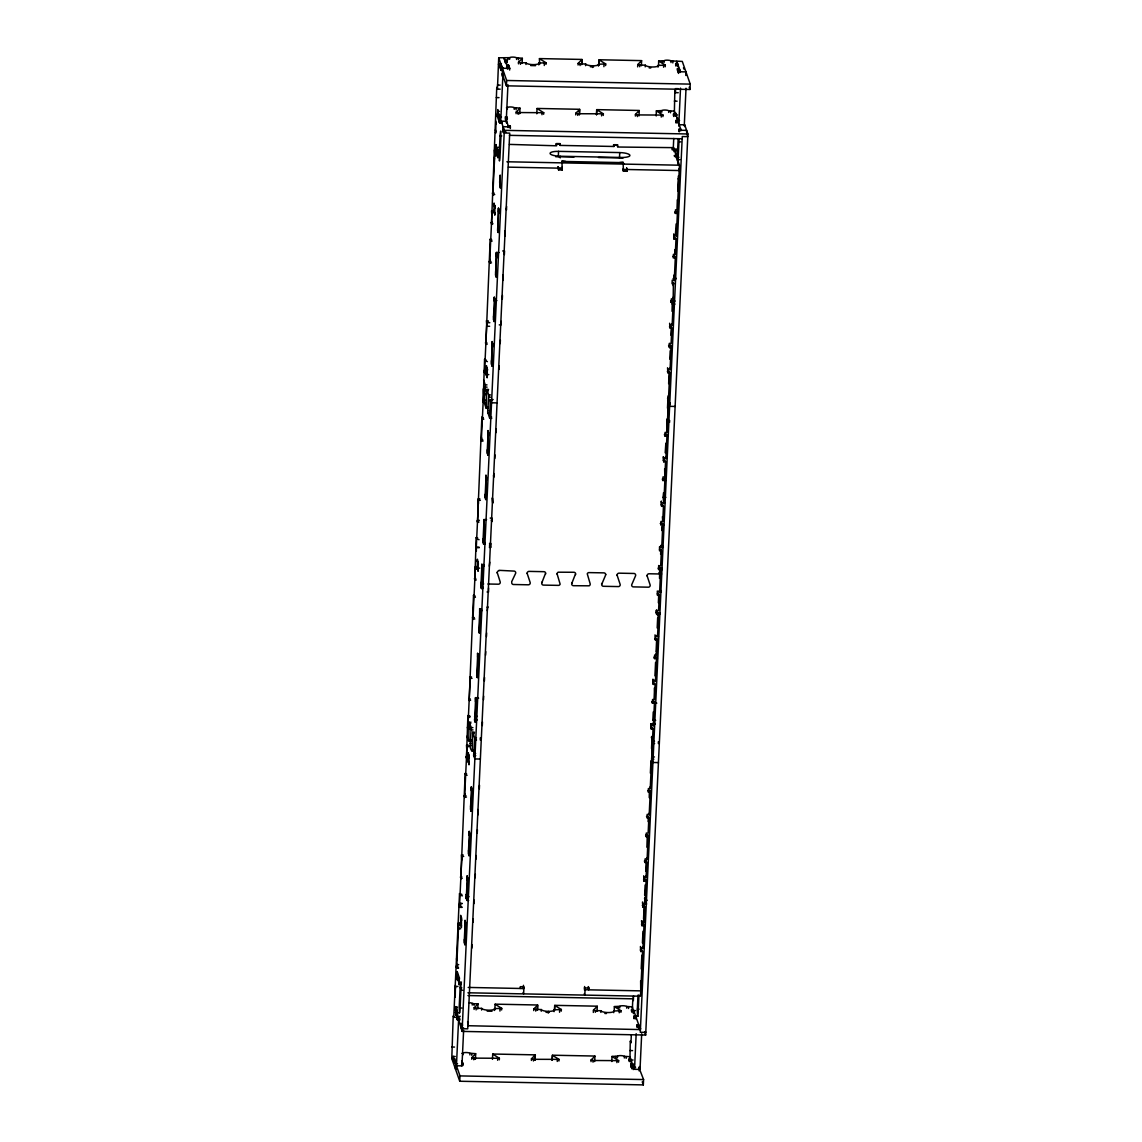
<?xml version="1.0" encoding="UTF-8"?>
<svg xmlns="http://www.w3.org/2000/svg" width="1142" height="1142" viewBox="0 0 1142 1142"><rect width="100%" height="100%" fill="white"/><g stroke="black" fill="none" stroke-linecap="round" stroke-linejoin="round"><path stroke-width="1.5" d="M488.234 408.308L486.164 408.265L484.194 402.484L485.35 385.539M677.206 160.694L677.22 158.924A8.08 0.814 -88.9 0 1 677.277 157.239L678.12 139.438A8.08 0.814 -88.9 0 1 678.148 138.91M571.642 582.92L571.799 583.376A1.841 1.77 -19.3 0 0 573.455 585.703L589.129 585.817A1.841 1.77 -19.3 0 0 590.157 583.733L587.259 573.812A1.841 1.77 -19.3 0 1 588.758 572.599L603.918 572.87A1.841 1.77 -19.3 0 1 605.574 575.197L601.691 584.361A1.841 1.77 -19.3 0 0 603.447 586.289L618.279 586.588A1.841 1.77 -19.3 0 0 619.307 586.317L619.792 585.903A1.841 1.77 -19.3 0 0 620.163 584.433L617.037 574.983M468.748 740.573L469.091 722.543L470.989 722.172M471.889 745.598C467.335 743.085 472.745 754.534 472.345 749.752L472.731 732.15M486.264 408.236L486.806 389.365L488.862 395.318L487.677 411.991L489.704 418.372M489.775 418.357L490.246 399.671L493.144 399.543M667.827 421.926L668.384 402.998L669.626 406.338L675.136 406.438M541.665 582.32L541.822 582.777A1.841 1.77 -19.3 0 0 543.478 585.104L558.624 585.375A1.841 1.77 -19.3 0 0 560.137 584.162L557.068 573.784M679.047 138.996L679.019 140.166A8.08 0.814 -88.9 0 1 678.962 141.851L678.134 159.666A8.08 0.814 -88.9 0 1 678.034 161.25L677.763 163.82M511.744 582.577L511.773 583.105A1.841 1.77 -19.3 0 0 512.173 583.919L512.672 584.304A1.841 1.77 -19.3 0 0 513.486 584.504L528.332 584.804A1.841 1.77 -19.3 0 0 530.188 582.548L527.09 573.184M472.916 727.64L471.189 727.611L470.147 745.455M474.515 732.236L472.788 732.165L474.815 738.531L473.687 755.576L474.858 758.945L480.368 759.045M480.311 740.045L480.254 737.903M651.34 737.104L652.881 742.428L651.754 759.116L652.924 762.485L658.434 762.585M658.377 743.585L658.363 741.743M638.821 1067.313L643.574 1079.561L643.317 1084.9L459.741 1081.246L451.789 1058.548L453.217 1015.852L453.731 1017.294L456.486 1017.351M492.959 223.761L492.016 224.06A1.841 1.77 -19.3 0 1 491.488 224.132L496.756 87.192L497.441 89.133L500.196 89.176M453.731 1017.294L459.527 893.658A1.841 1.77 -19.3 0 1 460.04 893.743L461.868 894.4M462.267 878.212L461.339 878.512A1.841 1.77 -19.3 0 1 460.811 878.569L465.165 773.419A1.841 1.77 -19.3 0 1 465.679 773.505L466.593 773.848M468.848 757.688L466.978 758.274A1.841 1.77 -19.3 0 1 466.45 758.345L467.877 715.577A1.841 1.77 -19.3 0 1 468.391 715.663L470.218 716.334M470.618 700.146L469.69 700.431A1.841 1.77 -19.3 0 1 469.162 700.503L473.516 595.353A1.841 1.77 -19.3 0 1 474.03 595.439L474.944 595.767M476.257 579.908L475.315 580.207A1.841 1.77 -19.3 0 1 474.787 580.264L476.228 537.511A1.841 1.77 -19.3 0 1 476.742 537.596L477.656 537.925M478.969 522.065L478.027 522.365A1.841 1.77 -19.3 0 1 477.499 522.422L481.853 417.287A1.841 1.77 -19.3 0 1 482.381 417.358L483.294 417.701M484.608 401.841L483.666 402.141A1.841 1.77 -19.3 0 1 483.137 402.198L484.565 359.43A1.841 1.77 -19.3 0 1 485.093 359.516L486.007 359.844M487.32 343.999L486.378 344.284A1.841 1.77 -19.3 0 1 485.85 344.356L490.203 239.206A1.841 1.77 -19.3 0 1 490.732 239.292L491.645 239.62M497.441 89.133L498.711 57.785L509.717 57.671A3.697 0.956 2.7 0 1 512.944 57.1A3.697 0.956 2.7 0 1 516.641 57.814L522.351 58.242L522.08 63.395M478.498 500.139L476.143 550.587M483.166 440.94L481.324 440.898L483.694 390.45L485.992 390.493M486.849 322.058L484.522 372.635L486.364 372.677M491.517 262.86L489.675 262.831L492.002 212.255M458.513 968.216L456.8 968.188L456.8 964.133M460.711 928.746L458.641 928.703L458.142 923.221L459.969 923.25M462.053 907.39L459.655 907.333L459.641 903.293L462.053 903.336M474.829 567.074L475.172 572.085M479.098 547.204L476.342 547.146L476.342 551.186L475.672 549.259M486.449 394.547L483.694 394.49L483.18 388.994L485.022 389.037M487.448 373.177L484.693 373.12L484.693 369.08L487.448 369.137M489.647 326.284L486.892 326.227L486.392 320.731L488.219 320.774M496.613 155.612L494.9 155.569L494.386 150.087L496.228 150.116M455.23 1056.464L453.174 1056.421L453.046 1059.105L454.459 1063.131L456.172 1063.159M502.837 70.404L500.995 70.361L499.596 66.336L499.711 63.666L501.438 63.709M457.314 972.028L457.328 980.122L457.414 978.337M495.785 151.7L496.113 144.577L496.37 147.332L499.125 147.389M455.772 1013.354L455.687 1015.138L455.672 1007.044L457.514 1007.087M498.012 112.316L497.755 109.561L497.427 116.684L499.254 116.727M477.385 567.274L477.299 569.059L477.385 559.18L477.627 561.935M486.449 373.777L486.378 375.547L486.449 365.683L486.706 368.423M460.683 923.421L460.597 925.206L460.683 915.327L460.94 918.082M468.306 760.786L468.234 762.556L468.306 752.692L468.563 755.433M494.086 211.127L494.001 212.912L494.072 203.048L494.329 205.788M461.14 924.706L461.397 927.461L461.468 917.583L461.382 919.367M468.762 762.071L469.019 764.812L469.091 754.948L469.019 756.732M477.841 568.559L478.084 571.314L478.17 561.436L478.084 563.22M486.906 375.061L487.163 377.802L487.234 367.938L487.163 369.723M494.529 212.412L494.786 215.167L494.871 205.289L494.786 207.073M499.711 63.666L500.995 70.361L501.152 67.821M460.069 1019.863L457.314 1019.806L457.057 1017.065M459.298 977.666L458.956 984.789L458.699 982.034L461.454 982.091M497.669 151.029L497.755 149.245L497.755 157.339M499.311 116.013L499.397 114.229L499.397 122.322L501.695 122.365M457.314 1019.806L457.657 1012.683L459.598 1012.768L460.026 1009.599A8.08 0.814 -88.9 0 0 460.112 1008.015L460.954 990.2A8.08 0.814 -88.9 0 0 461.011 988.529L460.768 982.976L460.197 986.203A8.08 0.814 -88.9 0 0 460.112 987.787L459.27 1005.602A8.08 0.814 -88.9 0 0 459.212 1007.273L459.541 1012.84M502.323 122.851L499.568 122.808L499.568 118.754M456.043 1064.644L455.786 1061.889L455.458 1069.012L457.3 1069.055M502.466 74.558L502.38 76.328L502.38 68.249L509.717 68.392L509.646 70.062M500.053 135.898L499.211 153.713A8.08 0.814 -88.9 0 0 499.154 155.383L499.439 160.965L499.968 157.71A8.08 0.814 -88.9 0 0 500.053 156.126L500.895 138.31A8.08 0.814 -88.9 0 0 500.953 136.64L500.667 131.044L500.139 134.313A8.08 0.814 -88.9 0 0 500.053 135.898L501.766 135.927M502.865 75.686L500.696 121.98L501.024 122.951L501.11 121.166L506.62 121.28L506.534 123.05M504.15 59.555L504.222 57.885L507.89 68.349M504.935 61.811L505.007 60.141L506.848 60.183L507.105 62.81M468.663 900.438L466.95 900.41L466.093 897.983L466.264 894.429L467.992 894.457M475.286 718.289L475.286 722.329L474.615 716.348L477.37 716.405M478.241 697.705L475.486 697.662L475.486 701.702M486.592 519.639L483.837 519.581L483.837 523.621M494.272 301.031L494.272 296.991L494.786 302.487M499.111 252.525L496.356 252.468L496.37 256.522M505.278 62.781L505.349 61.111L507.191 61.14M464.18 942.992L465.222 920.737M466.264 898.468L467.306 876.214M468.348 853.959L469.405 831.69M470.447 809.435L471.489 787.181M474.615 720.402L475.657 698.133L478.598 698.205M476.699 675.878L477.741 653.624M478.783 631.369L479.84 609.1L481.667 609.143M484.008 520.067L482.966 542.322L484.808 542.364M485.05 497.812L486.092 475.543M487.134 453.288L488.176 431.034M491.317 364.255L492.359 341.986M493.401 319.731L494.443 297.477M495.485 275.222L496.527 252.953M497.569 230.698L498.626 208.444M464.694 944.434L465.736 922.179M466.778 899.925L467.82 877.656M468.862 855.401L469.904 833.146M470.947 810.877L471.989 788.622M475.129 721.844L476.171 699.589M477.213 677.334L478.255 655.065M479.297 632.811L480.339 610.556L482.181 610.585M485.721 495.699L485.735 499.739L485.921 475.072L485.935 479.112M487.82 451.176L487.82 455.215L488.019 430.548L488.019 434.588M491.988 362.142L491.988 366.182L492.188 341.515L492.188 345.555M494.072 317.619L494.072 321.673L494.957 298.918M496.156 273.109L496.17 277.149L496.356 252.468M498.255 228.586L498.255 232.625L498.454 207.958L498.454 211.998M505.935 132.186L503.194 132.129L503.051 126.719L510.403 126.862L510.317 128.532M466.95 900.41L466.935 896.356L468.663 896.399M461.282 1026.058L461.025 1023.318L460.811 1027.771L463.566 1027.829M503.194 132.129L503.265 130.359M506.748 62.182L506.848 60.183M506.677 66.807L506.762 65.137L508.59 65.165L508.861 67.806M507.005 68.106L507.091 66.093L508.932 66.136M459.741 1081.246L459.998 1075.907L455.715 1063.673L457.542 1063.716M679.105 126.476L679.176 124.706L684.686 124.806L687.898 133.985L645.658 1035.037L462.082 1031.397L504.321 130.345L501.11 121.166M658.563 65.765L658.663 60.954L664.144 60.74A3.697 0.956 2.7 0 1 667.385 60.169A3.697 0.956 2.7 0 1 671.068 60.883L682.288 61.425L690.239 84.123L689.996 89.476L506.42 85.821L506.663 80.482L498.711 57.785M507.476 69.062L507.548 67.392L509.389 67.421L509.717 68.392M508.019 59.641L508.09 57.971M505.421 119.724L505.492 118.054L507.333 118.083L507.248 119.753M508.518 66.836L508.59 65.165M462.082 1031.397L458.613 1019.463L456.443 1065.772L461.953 1065.871L463.623 1030.255M506.192 122.094L507.947 84.694M462.624 1064.858L462.71 1062.859L461.91 1062.831M462.967 1054.78L463.038 1053.11A3.697 0.956 2.7 0 1 466.279 1052.539A3.697 0.956 2.7 0 1 469.962 1053.238L475.686 1053.681L475.4 1059.162M506.905 118.797L506.991 117.126L505.149 117.084M507.291 109.204L507.376 107.534A3.697 0.956 2.7 0 1 510.617 106.963A3.697 0.956 2.7 0 1 514.3 107.676L520.01 108.105L519.738 113.586M509.303 69.091L509.389 67.421M509.632 59.341L509.717 57.671M462.967 1065.486L462.71 1062.859M508.147 127.533L508.233 125.863L510.06 125.891L510.403 126.862M489.39 547.461L490.646 547.475L490.289 542.921M504.75 234.41L504.921 230.841L505.264 235.852M509.989 127.561L510.06 125.891M468.334 1024.246L467.606 1021.59M471.86 948.146L472.031 944.591M473.073 922.322L473.245 918.768M473.944 903.622L474.116 900.067M475.158 877.813L475.329 874.244M476.043 859.112L476.2 855.544M477.242 833.289L477.413 829.734M479.497 785.211L479.34 788.765L478.826 787.323M482.295 725.555L482.466 721.987M483.509 699.732L483.68 696.177M484.394 681.032L484.551 677.477M485.593 655.222L485.764 651.654M486.478 636.522L486.635 632.953M487.22 610.684L487.691 606.688M487.063 591.97L488.562 591.999L488.576 587.987M489.318 566.175L489.775 562.164M490.646 547.475L490.503 543.021M494.115 473.587L493.944 477.142L493.444 475.7M494.829 458.442L494.986 454.887M496.028 432.618L496.199 429.064M498.997 369.408L499.168 365.854M500.21 343.585L500.382 340.03M501.252 321.33L501.081 324.885L499.254 324.856M502.294 299.076L502.466 295.507M506.634 206.474L506.463 210.028L505.963 208.586M469.89 1054.908L470.019 1053.281M472.217 1005.06L472.303 1003.39A3.697 0.956 2.7 0 0 468.877 1002.676M514.214 109.346L514.3 107.676M516.555 59.484L516.641 57.814M471.732 1055.265L471.803 1053.595M474.073 1005.417L474.144 1003.747L478.013 1003.818L477.756 1008.957M516.056 109.703L516.141 108.033M518.397 59.841L518.482 58.171M471.76 1059.262L471.846 1057.592L475.657 1053.809M474.101 1009.414L474.173 1007.744L477.984 1003.961M516.098 113.7L516.17 112.03L519.981 108.247M518.439 63.838L518.511 62.168L522.322 58.385M473.773 1059.79L473.844 1058.12L499.354 1058.277L492.844 1054.152M476.1 1009.928L476.185 1008.258L481.696 1008.372A6.452 1.67 2.7 0 0 488.705 1010.185A6.452 1.67 2.7 0 0 494.543 1008.629L501.723 1008.329L495.185 1004.289M518.097 114.214L518.183 112.544L543.692 112.715L537.183 108.59M520.438 64.352L520.524 62.696L526.019 62.796A6.452 1.67 2.7 0 0 533.043 64.623A6.452 1.67 2.7 0 0 538.881 63.053L546.062 62.767L539.524 58.727M481.61 1010.042L481.696 1008.372M525.948 64.466L526.019 62.796M494.457 1010.456L494.543 1008.629M538.796 64.894L538.881 63.053M492.473 1059.362L492.716 1054.023L535.312 1054.865L535.056 1060.204M494.929 1009.642L495.057 1004.161L537.654 1005.003L537.411 1010.013M536.797 113.786L537.054 108.447L579.651 109.289L579.394 114.643M497.627 1060.261L497.712 1058.591M499.939 1011.07L500.053 1008.729M541.965 114.7L542.05 113.029M544.277 65.494L544.377 63.167M499.297 1059.819L499.382 1058.191M501.638 1009.956L501.723 1008.329M543.635 114.243L543.72 112.615M545.976 64.38L546.047 62.71M556.44 145.32L556.511 143.549L560.194 143.621L560.108 145.405L613.953 146.476L614.039 144.691L617.708 144.763L617.622 146.547M555.769 156.754A9.35 2.412 2.7 0 1 558.295 156.711L558.552 151.358L619.735 152.585A9.35 2.412 2.7 0 1 629.899 155.212A9.35 2.412 2.7 0 1 621.448 157.468L560.265 156.254A9.35 2.412 2.7 0 1 550.101 153.628A9.35 2.412 2.7 0 1 558.552 151.358M558.581 169.93L558.153 166.689L558.581 169.93L562.249 170.001L561.907 160.936L565.747 161.493M520.195 988.472L520.281 986.688L523.95 986.759L523.621 993.883L523.107 992.441M560.18 157.924L560.265 156.254M523.279 988.872L523.45 985.318M531.401 1060.447L531.473 1058.777L535.284 1054.994L535.027 1060.347M533.728 1010.599L533.814 1008.928L537.625 1005.146L537.382 1010.142M575.725 114.885L575.811 113.215L579.622 109.432L579.365 114.771M578.066 65.023L578.138 63.352L581.949 59.57L581.721 64.58M533.4 1060.975L533.485 1059.305L559.023 1059.376L552.485 1055.336L552.243 1060.347M535.741 1011.113L535.812 1009.442L541.322 1009.557A6.452 1.67 2.7 0 0 548.346 1011.369A6.452 1.67 2.7 0 0 554.17 1009.813L561.35 1009.514L554.812 1005.474L554.598 1010.156M577.738 115.399L577.809 113.729L603.347 113.8L596.809 109.775L596.581 114.785M580.065 65.537L580.15 63.881L585.66 63.981A6.452 1.67 2.7 0 0 592.669 65.808A6.452 1.67 2.7 0 0 598.508 64.237L605.688 63.952L599.15 59.912L598.893 65.251M581.749 64.437L581.977 59.441L539.395 58.585L539.681 64.323M541.251 1011.227L541.322 1009.557M585.575 65.651L585.66 63.981M548.26 1013.04L548.346 1011.369M592.598 67.478L592.669 65.808M554.084 1011.641L554.17 1009.813M598.422 66.079L598.508 64.237M552.114 1060.204L552.357 1055.208L594.939 1056.05L594.668 1061.532M554.47 1010.013L554.698 1005.345L597.28 1006.188L597.023 1011.327M596.452 114.643L596.681 109.632L639.277 110.474L638.992 115.956M598.779 65.108L599.022 59.769L641.618 60.626L641.347 65.765M557.267 1061.446L557.339 1059.776M559.566 1012.255L559.68 1009.913M601.591 115.884L601.677 114.214M603.904 66.693L604.018 64.352M558.938 1061.004L559.023 1059.376M561.264 1011.141L561.35 1009.471M603.262 115.428L603.347 113.8M605.603 65.565L605.688 63.952M598.508 157.51L619.492 157.924L619.735 152.585M584.476 990.085L584.633 986.531M627.115 171.286L626.687 168.06L627.115 171.286L623.432 171.214L623.089 162.164L619.592 162.564M588.815 988.044L588.73 989.828L588.316 986.602L588.815 988.044L585.147 987.973L584.804 995.096L584.304 993.654M591.028 1061.632L591.099 1059.976L594.911 1056.179M593.34 1012.44L593.44 1010.113L597.252 1006.33M635.366 116.07L635.437 114.4L639.249 110.617M637.664 66.878L637.778 64.537L641.59 60.754M593.026 1062.16L593.112 1060.49L618.621 1060.647L612.112 1056.521M595.367 1012.297L595.453 1010.627L600.949 1010.741A6.452 1.67 2.7 0 0 607.972 1012.554A6.452 1.67 2.7 0 0 613.811 1010.998L620.991 1010.699L614.453 1006.673M637.364 116.584L637.45 114.914L662.945 115.085L656.45 110.96M639.706 66.736L639.777 65.065L645.287 65.165A6.452 1.67 2.7 0 0 652.31 66.993A6.452 1.67 2.7 0 0 658.135 65.422L665.315 65.137L658.777 61.097M600.878 1012.412L600.949 1010.741M645.216 66.836L645.287 65.165M613.725 1012.668L613.811 1010.998M658.063 67.093L658.135 65.422M611.869 1061.532L611.984 1056.393L617.479 1056.179A3.697 0.956 2.7 0 1 620.706 1055.608A3.697 0.956 2.7 0 1 624.403 1056.307L630.113 1056.75L630.827 1060.675M614.225 1011.341L614.325 1006.53L619.806 1006.316A3.697 0.956 2.7 0 1 623.047 1005.745A3.697 0.956 2.7 0 1 626.73 1006.459L632.454 1006.887L633.41 1013.668M656.207 115.97L656.322 110.817L661.803 110.603A3.697 0.956 2.7 0 1 665.044 110.032A3.697 0.956 2.7 0 1 668.727 110.745L674.451 111.174L675.307 115.913M615.781 1058.134L615.852 1056.464M618.122 1008.272L618.193 1006.602M660.105 112.558L660.19 110.888M662.446 62.71L662.531 61.04M616.894 1062.631L616.98 1060.961M619.235 1012.768L619.307 1011.098M661.232 117.069L661.304 115.399M663.573 67.207L663.645 65.537M617.394 1057.849L617.479 1056.179M619.735 1007.986L619.806 1006.316M661.732 112.273L661.803 110.603M664.073 62.41L664.144 60.74M618.564 1062.188L618.636 1060.518M620.905 1012.326L620.991 1010.699M662.902 116.612L662.988 114.985M665.229 66.75L665.315 65.137M624.317 1057.977L624.403 1056.307M626.658 1008.129L626.73 1006.459M668.655 112.416L668.798 110.774M670.996 62.553L671.125 60.911M626.159 1058.334L626.244 1056.664M628.5 1008.486L628.585 1006.816M670.497 112.772L670.568 111.102M672.838 62.91L672.909 61.24M628.985 1060.632L629.071 1058.962L630.898 1059.005M675.664 65.208L675.736 63.538L677.577 63.567L677.477 65.579M631.497 1011.255L631.569 1009.585L633.41 1009.628M673.48 115.884L673.566 113.886L675.407 113.914M629.328 1061.603L629.071 1058.962M629.941 1060.461L630.27 1041.033L630.955 1042.96L631.312 1035.266M631.84 1012.226L631.569 1009.585M673.823 116.513L673.566 113.886M674.351 113.186L674.836 90.732L675.507 92.673L678.262 92.716M675.993 66.165L675.736 63.538M632.268 1010.784L632.811 999.064M676.621 64.651L676.778 61.311L680.446 71.789M633.068 997.865L633.325 1000.62L633.539 995.867M675.507 92.673L675.507 88.619L678.262 88.676M673.28 148.246L673.737 138.453M630.741 1065.629L630.812 1063.959L634.481 1064.03M677.406 70.19L677.491 68.52L679.319 68.563L679.247 70.233M677.834 66.207L677.905 64.537L676.078 64.494M631.041 1067.256L630.812 1063.959M674.023 151.686L674.18 148.117L675.736 154.57L675.821 152.785L676.164 153.756L676.164 157.796M677.734 71.489L677.491 68.52M631.526 1067.884L631.597 1066.214L633.439 1066.243L633.282 1069.583M633.796 1018.193L633.881 1016.194L638.021 1016.266M675.807 122.151L675.878 120.481L679.547 120.552M678.191 72.446L678.277 70.775L680.104 70.818L680.032 72.488M634.153 1018.821L633.881 1016.194M676.135 123.122L675.878 120.481M631.869 1068.841L631.597 1066.214M678.534 73.416L678.277 70.775M632.882 1067.299L632.982 1064.958L631.155 1064.915M679.561 71.532L679.661 69.534L677.82 69.491M677.634 122.294L677.806 118.739L677.463 117.769L677.377 119.553L675.821 113.101L675.493 116.184M633.696 1068.998L633.867 1065.429L634.509 1069.312L640.02 1069.412L641.69 1033.795M635.966 1019.192L636.065 1017.194L634.224 1017.151M677.977 123.15L678.048 121.48L676.221 121.452M634.509 1069.312L636.18 1033.696M638.963 995.025L638.192 1011.555A8.08 0.814 -88.9 0 1 638.092 1013.14L637.564 1016.394L637.279 1010.813A8.08 0.814 -88.9 0 1 637.336 1009.128L637.993 995.125M467.935 992.783L640.491 996.209L642.589 951.543L640.748 951.5L640.419 946.49M641.961 925.677L641.618 920.666L641.961 925.677L644.902 925.734M642.132 922.122L643.974 922.151L644.673 907.019L642.846 906.991L642.503 901.98M644.045 881.167L643.717 876.157L644.045 881.167L646.986 881.224M651.197 728.91L650.854 723.9L651.197 728.91L653.024 728.953L650.226 788.608L648.399 788.565L648.228 792.134L651.168 792.191M653.281 684.386L652.938 679.376L653.281 684.386L655.108 684.429L654.409 699.561L652.567 699.532L652.396 703.087L656.807 703.172M656.079 612.383L656.179 610.385M661.632 506.32L661.289 501.309L661.632 506.32L663.459 506.363L662.745 521.494L660.918 521.451L660.747 525.02L663.688 525.077M663.716 461.796L663.374 456.786L663.716 461.796L665.543 461.839L664.844 476.971L663.002 476.942L662.831 480.497L665.772 480.554M674.151 239.206L673.809 234.196L674.151 239.206L675.978 239.249L675.279 254.38L673.437 254.352L673.266 257.906L676.207 257.964M678.762 125.52L680.518 88.12M636.879 1026.629L636.965 1024.959L638.792 1025.002L638.721 1026.672M678.876 130.93L678.948 129.26L680.789 129.289L680.718 130.959M637.222 1027.6L636.965 1024.959M640.748 951.5L640.919 947.946L643.86 948.003M642.846 906.991L643.003 903.422L645.944 903.479M644.216 877.598L646.058 877.641L646.757 862.51L644.93 862.467L645.102 858.898L648.028 858.97M649.07 836.701L646.144 836.643L646.301 833.089L648.142 833.118L648.856 817.986L648.342 816.53L646.515 816.501M657.421 658.634L654.494 658.577L654.652 655.008L656.493 655.051L657.207 639.905L656.693 638.464L654.851 638.421L655.365 639.877L657.207 639.905M655.365 639.877L655.023 634.866M660.247 614.125L656.579 614.053L656.579 610.042M656.736 610.499L658.577 610.527L659.291 595.396L657.449 595.353L657.335 590.985M662.331 569.615L658.663 569.53L658.677 565.518M658.834 565.975L660.661 566.004L661.375 550.872L659.534 550.844L659.519 546.732M667.856 436.044L664.929 435.987L665.087 432.418L666.928 432.461L669.726 372.806L669.212 371.35L667.385 371.321L667.884 372.763L669.726 372.806M667.884 372.763L667.542 367.753M672.038 346.997L669.098 346.94L669.269 343.385L671.096 343.414L671.81 328.282L671.31 326.84L669.469 326.798M669.64 323.243L669.969 328.254L671.81 328.282M674.123 302.487L671.182 302.43L671.353 298.861L673.195 298.904L673.395 282.317L673.238 285.686M678.291 213.454L675.365 213.383L675.522 209.828L677.363 209.871L679.461 165.205L676.407 156.497L674.579 156.468L674.237 155.498L677.177 155.555M679.219 131.887L678.948 129.26M657.564 615.724L657.735 612.155L658.577 614.567L657.535 636.836L657.035 635.38M665.872 497.355L663.117 497.298L663.802 503.279L664.844 481.025L664.002 478.598M670.097 348.61L670.254 345.055L671.111 347.468L670.054 369.723L669.555 368.281M672.038 311.309L672.338 300.532L673.195 302.944L672.153 325.199L671.639 323.757M674.437 256.008L675.279 258.42L674.237 280.689L673.723 275.193M640.633 980.864L640.748 990.871L585.061 989.757L584.39 987.83M641.204 968.901L641.847 955.226M642.418 942.964L642.975 931.201M643.546 919.024L644.174 905.577L642.332 905.535M644.659 895.085L645.13 884.993M645.787 871.146L646.258 861.054L644.416 861.011L644.93 862.467M646.9 847.207L647.3 834.745L648.142 837.172L647.1 859.426L646.586 857.97M648.114 821.583L648.342 816.53M649.227 797.644L649.384 790.235L650.226 792.648L649.184 814.903L648.685 813.461M650.383 773.12L650.954 760.829M651.525 748.552L652.111 736.276M655.608 720.431L652.853 720.374L653.253 711.966M654.366 688.026L654.409 699.561M654.937 675.864L655.565 662.403M656.065 651.911L656.693 638.464M657.178 627.972L657.664 617.879M658.363 602.819L658.777 593.94L657.178 593.911M659.505 578.409L659.819 567.645L660.661 570.058L659.619 592.313L659.12 590.871M660.633 554.298L660.861 549.43L659.491 549.402M661.76 530.53L661.746 526.69M662.403 516.684L662.745 521.494M663.531 492.744L663.117 497.298M664.644 468.791L664.844 476.971M665.843 443.182L665.201 452.789M666.914 420.484L666.928 432.461M667.485 408.194L668.07 395.917M668.641 383.641L669.212 371.35M669.783 359.188L670.183 350.78M670.911 335.248L671.31 326.84M674.922 249.57L675.279 254.38M676.121 223.946L675.479 233.753L676.321 236.166L677.363 213.911L676.521 211.498M677.263 199.864L677.363 209.871M677.734 189.615L678.377 175.925M637.293 1025.93L639.135 1025.959L639.006 1028.642L640.733 1028.671M646.729 903.979L645.016 903.936L646.058 881.681L645.216 879.269M639.349 1029.599L639.092 1026.858M639.12 1070.882L639.292 1067.327M685.785 75.458L685.957 71.889L678.619 71.746M639.62 1068.284L639.706 1066.514M684.272 125.62L686.028 88.234M684.6 126.591L684.686 124.806M686.556 132.029L686.642 130.374L679.29 130.217M632.697 1065.943L631.24 1059.962M497.213 572.542L500.21 581.949A1.841 1.77 -19.3 0 1 498.34 584.204L487.877 584.005M490.203 400.014L491.56 402.798L497.055 402.898M668.27 403.554L670.183 403.055M631.141 1060.047L631.098 1062.574M453.074 1056.507L453.031 1059.034L455.116 1059.134M601.706 584.261L601.634 583.519M499.625 63.738L499.568 66.279M647.029 575.568L650.126 584.932A1.841 1.77 -19.3 0 1 649.998 586.146L649.627 586.645A1.841 1.77 -19.3 0 1 648.37 587.188L633.425 586.888A1.841 1.77 -19.3 0 1 632.425 586.574L631.983 586.146A1.841 1.77 -19.3 0 1 631.74 584.661L635.552 575.796A1.841 1.77 -19.3 0 0 635.209 574.055L634.724 573.669A1.841 1.77 -19.3 0 0 633.91 573.47L619.064 573.17A1.841 1.77 -19.3 0 0 617.194 575.425M498.968 570.329L513.971 571.086A1.841 1.77 -19.3 0 1 514.971 571.4L515.399 571.828A1.841 1.77 -19.3 0 1 515.642 573.313L511.673 581.721M541.822 582.777L545.448 573.555M571.799 583.376L575.425 574.155M497.255 573.041A1.841 1.77 -19.3 0 1 497.398 571.828L497.755 571.328A1.841 1.77 -19.3 0 1 499.025 570.786M527.219 573.541L527.219 573.541A1.841 1.77 -19.3 0 1 527.604 572.071L528.089 571.657A1.841 1.77 -19.3 0 1 529.103 571.385L543.949 571.685A1.841 1.77 -19.3 0 1 545.605 574.012M507.333 107.576L506.42 107.805M463.01 1053.138L461.953 1053.381M557.225 574.24A1.841 1.77 -19.3 0 1 558.167 572.199L573.941 572.27A1.841 1.77 -19.3 0 1 575.582 574.597M490.989 222.676A1.841 1.77 -19.3 0 0 491.517 222.619L492.445 222.319M485.35 342.9A1.841 1.77 -19.3 0 0 485.878 342.843L486.806 342.543M482.638 400.742A1.841 1.77 -19.3 0 0 483.166 400.685L485.036 400.1M476.999 520.98A1.841 1.77 -19.3 0 0 477.527 520.909L479.397 520.324M474.287 578.823A1.841 1.77 -19.3 0 0 474.815 578.751L475.757 578.466M468.648 699.047A1.841 1.77 -19.3 0 0 469.176 698.99L470.119 698.69M465.936 756.889A1.841 1.77 -19.3 0 0 466.464 756.832L467.406 756.532M460.297 877.127A1.841 1.77 -19.3 0 0 460.826 877.056L461.768 876.771M498.412 64.309L501.167 64.366M530.716 65.565L535.541 65.665M590.357 66.75L593.569 66.821M649.184 67.92L650.783 67.949M499.596 66.336L502.352 66.393M501.124 67.692L503.194 67.735M503.965 73.616L502.123 73.588L506.42 85.821M506.663 80.482L690.239 84.123M497.441 85.079L500.182 85.136M675.679 89.105L678.434 89.162M496.27 97.584L499.025 97.641M674.337 101.124L677.092 101.181M499.511 111.374L497.669 111.345L499.654 116.984L501.481 117.012M673.908 114.842L677.577 114.914M518.068 113.415L519.767 113.458M504.307 129.417L502.937 129.389L504.207 133.014L509.703 133.114L467.72 1028.828L462.21 1028.714L460.94 1025.102L462.653 1025.131M504.321 130.345L687.898 133.985M502.851 131.173L505.606 131.23M678.962 141.851L680.689 141.894M559.423 143.949L555.926 143.878L556.597 145.805L509.418 144.392M613.625 145.02L617.123 145.091L617.793 147.018L673.309 147.646L673.766 148.931L671.924 148.903L672.267 149.873L675.207 149.93M674.522 149.088L677.277 149.145M674.437 150.872L677.192 150.93M496.727 151.572L494.9 151.529L492.873 194.568L494.714 194.597M495.057 152.014L496.784 152.043M677.277 157.239L679.005 157.282M496.442 155.126L494.9 155.569M558.295 156.711L574.026 157.025M678.134 159.666L679.847 159.694M506.891 161.764L679.461 165.205M508.376 167.146L562.335 168.217L561.992 167.246M558.067 168.474L561.736 168.545L562.249 170.001M626.601 169.844L622.932 169.758L623.432 171.214M494.2 193.155L492.373 193.112L493.044 195.054L493.044 191M677.791 211.998L674.851 211.941L675.365 213.383M493.373 210.956L491.531 210.927L491.874 215.938M492.045 212.369L493.872 212.412M674.322 235.652L677.249 235.709M673.637 237.764L675.479 237.793L675.978 239.249M502.708 250.955L504.55 250.983L504.379 254.552L503.879 253.096M672.766 256.465L675.707 256.522M491.003 261.418L489.176 261.375L489.847 263.302L489.847 259.263M673.395 278.277L676.135 278.32M673.195 278.748L676.121 278.805M675.165 280.218L672.224 280.161L672.067 283.73L673.894 283.758M675.079 301.06L670.682 300.974L671.182 302.43M494.115 300.56L496.856 300.603M672.181 304.086L674.936 304.143M670.14 324.685L673.081 324.742M486.892 322.187L488.733 322.215M487.063 322.672L489.818 322.715M671.525 345.555L668.598 345.498L669.098 346.94M668.056 369.209L670.996 369.266M484.865 369.565L487.62 369.608M485.85 371.221L484.022 371.193L484.693 373.12M486.035 374.59L488.79 374.633M486.992 384.868L485.264 384.84L483.608 380.086M485.35 387.095L487.077 387.138M486.877 389.422L488.59 389.451M486.62 390.721L488.333 390.75M486.278 394.061L483.694 394.49M488.79 394.904L490.503 394.932M667.542 398.444L668.584 398.472M667.627 400.714L668.67 400.728M488.876 397.159L490.589 397.202M484.165 400.528L485.878 400.557M668.213 404.325L669.926 404.354M490.146 400.785L491.859 400.813M484.251 402.798L485.964 402.826M486.421 406.966L488.134 407.009M487.691 410.592L489.404 410.62M487.777 412.862L489.49 412.89M489.932 417.03L491.66 417.073M668.013 420.57L669.726 420.599M489.69 418.329L491.745 418.372M669.826 421.912L667.756 421.869L666.8 419.128M667.356 434.588L664.416 434.531L664.929 435.987M482.652 439.484L480.825 439.456L481.496 441.383L481.496 437.343M663.887 458.242L666.814 458.299M663.202 460.354L665.044 460.383L665.543 461.839M665.272 479.112L662.331 479.055L662.831 480.497M479.868 498.84L478.041 498.811L478.384 503.822M661.789 502.751L664.73 502.823M478.541 500.253L480.382 500.296M661.118 504.864L662.96 504.907L663.459 506.363M490.189 518.068L492.031 518.097L491.859 521.666L491.345 520.21M660.247 523.564L663.174 523.621M660.576 545.862L662.874 545.905M485.307 543.806L483.466 543.778L483.137 538.767M489.433 543.892L490.817 543.92M659.705 547.275L663.374 547.346M489.333 546.019L490.146 546.033M476.514 547.632L479.269 547.689M483.751 564.619L481.924 564.591L480.882 586.845L482.709 586.874M658.149 568.088L661.832 568.159M484.265 566.075L482.424 566.032L481.753 564.105L481.753 568.145M476.956 568.088L479.711 568.145M478.284 568.573L475.343 568.516L472.974 618.978L474.815 619.007M659.005 572.527L661.104 572.57M475.515 569.002L478.27 569.059M647.186 576.025A1.841 1.77 -19.3 0 1 649.041 573.769L661.603 574.012M483.18 582.463L481.082 582.42L481.596 583.876L483.68 583.919M659.405 590.385L660.79 590.414M483.223 588.33L481.382 588.287L482.424 566.032L482.267 569.601M657.621 591.799L661.289 591.87M487.049 607.116L487.848 607.13M659.733 612.683L656.065 612.612L656.579 614.053M474.301 617.565L472.474 617.522L473.145 619.449L473.145 615.41M655.537 636.308L658.463 636.365M656.921 657.178L653.981 657.121L654.494 658.577M471.518 676.92L469.69 676.878L470.033 681.888M653.438 680.832L656.379 680.889M472.031 678.362L470.19 678.334L467.835 728.782L470.119 728.824M652.767 682.945L654.609 682.987L655.108 684.429M654.837 701.702L651.896 701.645L652.396 703.087M655.437 719.945L652.853 720.374M474.444 719.917L477.199 719.974M655.265 723.514L652.51 723.457L653.367 725.869L654.409 703.615L653.567 701.202M652.325 723.928L655.251 723.985M651.354 725.356L654.295 725.413M469.019 723.428L470.747 723.471M650.683 727.468L652.525 727.497L653.024 728.953M470.076 727.383L467.321 727.34L468.006 729.267L467.992 725.227M471.275 729.881L473.002 729.909M472.545 733.492L474.273 733.535M474.729 737.718L476.442 737.703M652.796 741.258L654.509 741.244M468.82 739.688L471.575 739.745M474.801 739.945L476.528 739.973M652.867 743.471L654.594 743.513M471.318 741.044L468.563 740.987L466.907 736.233M470.09 743.299L471.803 743.342M468.32 745.184L466.493 745.141L466.821 750.151M468.834 746.625L466.992 746.597L464.623 797.045L466.464 797.087M472.345 749.752L474.058 749.78M472.103 751.079L473.816 751.079M473.616 753.363L475.672 753.406M651.682 756.903L654.437 756.96M475.757 755.676L473.702 755.633L473.602 754.762M653.838 759.216L651.768 759.173L651.668 757.96M647.714 790.678L650.654 790.735M465.965 795.631L464.123 795.603L464.794 797.53L464.794 793.49M650.126 814.446L647.186 814.389L647.014 817.943L648.856 817.986M648.57 835.259L645.63 835.202L646.144 836.643M463.181 854.987L461.339 854.958L461.682 859.969M463.681 856.443L461.853 856.4L459.484 906.862L461.782 906.905M643.546 879.711L646.486 879.768M644.673 897.969L646.058 897.997M468.149 894.943L466.264 894.429M644.502 898.454L646.229 898.483M645.016 899.896L646.729 899.939M467.107 896.841L468.834 896.87M645.187 900.381L646.9 900.41M466.093 897.983L467.82 898.026M644.516 901.538L645.887 901.566M459.812 903.779L461.882 903.822M460.811 905.449L458.97 905.406L459.655 907.333M641.461 924.235L644.388 924.292M460.94 924.706L458.641 924.663L456.629 967.702L458.47 967.731M458.813 925.148L460.883 925.191M460.197 928.26L458.641 928.703M640.248 950.058L642.09 950.087L642.589 951.543M456.971 964.619L458.684 964.647M457.956 966.289L456.115 966.246L456.8 968.188M458.627 983.819L461.368 983.876M457.928 986.488L455.173 986.431L455.687 987.873M468.177 987.43L523.864 988.544L523.193 986.602M460.112 987.787L461.825 987.816M460.954 990.2L462.667 990.242M467.963 995.553L633.41 998.836M637.336 1009.128L639.063 1009.171M631.911 1010.556L635.58 1010.627M460.112 1008.015L461.839 1008.043M487.191 1011.155L492.002 1011.241M546.019 1012.326L549.231 1012.383M604.846 1013.482L606.459 1013.525M457.257 1012.426L455.43 1012.397L457.4 1018.022L459.698 1018.079M460.24 1016.309C454.516 1018.464 459.626 1009.557 455.515 1006.573L455.515 1010.613M456.986 1018.85L459.726 1018.892M467.606 1022.561L468.406 1022.575M451.761 1047.014L454.516 1047.071M629.827 1050.554L632.582 1050.597M629.399 1059.933L633.082 1060.004M451.789 1058.548L454.545 1058.605M473.73 1058.991L475.429 1059.019M456.415 1060.49L454.587 1060.447L453.174 1056.421M461.925 1061.56L461.939 1060.661M633.21 1066.671L634.253 1066.699M462.139 1063.802L463.052 1063.816M631.94 1067.17L635.609 1067.242M459.998 1075.907L643.574 1079.561M474.144 1003.747L472.36 1003.418M639.62 65.051L637.793 64.58M580.15 63.881L578.166 63.395M520.524 62.696L518.511 62.168M637.45 114.914L635.466 114.443M577.809 113.729L575.811 113.215M518.183 112.544L516.241 112.116M595.453 1010.627L593.512 1010.199M535.812 1009.442L533.828 1008.971M476.185 1008.258L474.173 1007.744M593.112 1060.49L591.099 1059.976M533.485 1059.305L531.473 1058.777M473.844 1058.12L471.86 1057.649M490.203 239.206L490.717 240.662A1.841 1.77 -19.3 0 1 491.231 240.748L492.145 241.076M484.565 359.43L485.079 360.886A1.841 1.77 -19.3 0 1 485.607 360.972L487.42 361.629M481.853 417.287L482.367 418.729A1.841 1.77 -19.3 0 1 482.895 418.814L483.794 419.143M476.228 537.511L476.728 538.953A1.841 1.77 -19.3 0 1 477.256 539.038L479.069 539.709M473.516 595.353L474.016 596.809A1.841 1.77 -19.3 0 1 474.544 596.881L475.443 597.223M467.877 715.577L468.377 717.033A1.841 1.77 -19.3 0 1 468.905 717.119L469.805 717.447M465.165 773.419L465.665 774.876A1.841 1.77 -19.3 0 1 466.193 774.961L467.092 775.29M459.527 893.658L460.026 895.1A1.841 1.77 -19.3 0 1 460.554 895.185L462.367 895.856M469.262 722.101L471.189 727.611M678.705 169.087L679.205 170.543L623.518 169.43L623.189 168.474M623.775 164.091L623.261 162.635L562.078 161.422L562.578 162.878M494.043 157.496L494.543 158.952M499.125 209.885L498.954 213.454M497.041 254.409L496.87 257.964M492.859 343.442L492.702 346.997M488.69 432.475L488.519 436.044M486.606 476.999L486.435 480.554M683.473 67.821L683.915 69.077M689.183 87.177L689.996 89.476M686.842 133.999L687.784 136.655L682.274 136.555L640.277 1032.254L645.787 1032.368L645.544 1031.683M678.048 121.48L681.132 130.259M681.988 138.767L509.418 135.341M678.248 178.595L678.762 180.036M677.905 190.2L678.405 191.656M672.681 297.448L673.195 298.904M613.454 145.02L613.953 146.476M666.086 434.088L666.928 436.501L665.886 458.756L665.372 457.314M559.594 143.949L560.108 145.405M661.903 523.122L662.76 525.534L661.718 547.803L660.861 545.376M660.861 549.43L661.375 550.872M506.991 117.126L507.333 118.083M505.492 118.054L508.561 126.833M658.377 568.716L658.663 569.53M497.584 113.129L497.255 116.199L499.568 122.808M495.928 121.18L495.756 133.129L495.414 132.158M495.685 122.48L496.185 123.921M658.777 593.94L659.291 595.396M495.328 129.903L495.842 131.344M496.028 146.362L497.998 152M495.942 148.146L495.614 151.229L497.926 157.824L497.926 153.785M655.979 653.595L656.493 655.051M655.651 656.679L656.493 659.091L655.451 681.346L654.937 679.904M494.001 204.818L495.128 208.044M493.744 210.157L494.871 213.383M497.741 227.13L498.083 232.14M491.517 222.619L492.016 224.06M490.732 239.292L491.231 240.748M495.657 271.653L495.999 276.664M493.572 316.177L493.915 321.188M649.727 787.152L650.226 788.608M485.878 342.843L486.378 344.284M491.474 360.686L491.817 365.697M485.093 359.516L485.607 360.972M486.364 367.467L487.491 370.679M486.121 372.806L487.249 376.018M646.258 861.054L646.757 862.51M483.166 400.685L483.666 402.141M645.544 876.185L646.058 877.641M482.381 417.358L482.895 418.814M487.306 449.734L487.648 454.744M644.588 902.737L645.016 903.936M644.174 905.577L644.673 907.019M643.46 920.709L643.974 922.151M643.117 923.792L643.974 926.205L642.932 948.46L642.418 947.018M485.222 494.243L485.564 499.254M483.837 519.581L484.351 525.077M484.179 520.552L483.637 544.263L483.637 540.209M477.527 520.909L478.027 522.365M476.742 537.596L477.256 539.038M644.63 1032.097L645.658 1035.037M477.299 560.965L478.427 564.191M633.582 1010.113L635.894 1016.708M636.065 1017.194L638.792 1025.002M639.135 1025.959L640.405 1029.584L467.678 1025.702M477.042 566.304L478.17 569.53M481.039 583.277L481.553 588.772L481.553 584.733M474.815 578.751L475.315 580.207M474.03 595.439L474.544 596.881M479.669 612.669L479.669 608.615L480.168 614.111M642.247 1081.845L643.317 1084.9M632.982 1064.958L633.439 1066.243M478.955 627.8L479.469 633.296L479.469 629.256M477.584 657.178L477.584 653.138L478.084 658.634M476.871 672.324L477.385 677.806L477.385 673.766M475.486 697.662L476 703.144M469.176 698.99L469.69 700.431M468.391 715.663L468.905 717.119M468.22 754.477L469.348 757.688M467.977 759.815L469.105 763.042M466.464 756.832L466.978 758.274M465.679 773.505L466.193 774.961M471.318 790.735L471.318 786.695L471.832 792.191M470.604 805.867L471.118 811.362L471.118 807.323M469.234 835.259L469.234 831.205L469.733 836.701M468.52 850.39L469.034 855.886L469.034 851.846M467.149 879.768L467.135 875.728L467.649 881.224M460.826 877.056L461.339 878.512M460.04 893.743L460.554 895.185M465.051 924.292L465.051 920.252L465.565 925.748M460.597 917.112L461.725 920.338M460.354 922.451L461.482 925.677M464.351 939.423L464.851 944.919L464.851 940.88M456.472 958.823L456.971 960.279M457.157 975.596L457.157 971.542L459.469 978.152L459.127 981.221M457.071 977.366L459.041 983.005M455.43 985.132L455.244 997.08L454.916 996.109M454.83 993.854L455.33 995.296M461.554 1064.744L461.953 1065.871M619.492 157.924A9.35 2.412 2.7 0 1 622.975 158.167M605.645 574.269A1.899 1.827 -19.3 0 1 605.674 574.697M454.659 1061.546C454.573 1065.172 454.545 1058.677 454.659 1061.546M499.654 182.135L500.339 188.116L500.182 175.054L499.654 182.135M477.784 809.578L478.127 814.589L477.784 809.578M492.402 497.955L492.73 502.965L492.402 497.955M502.837 275.365L503.165 280.375L502.837 275.365"/></g></svg>
